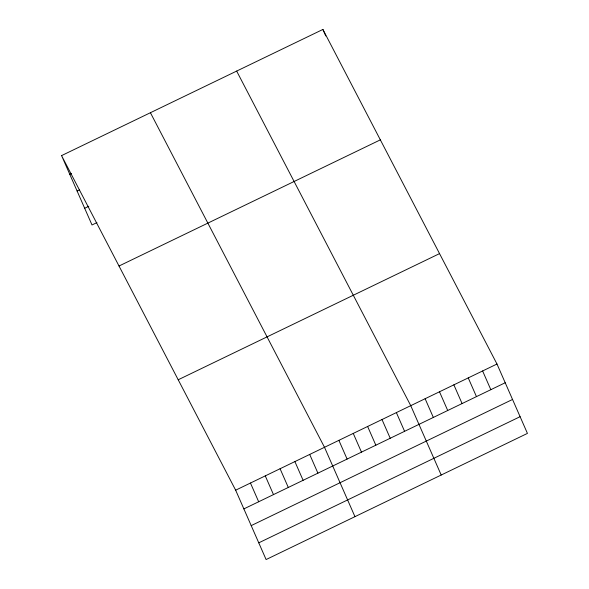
<?xml version="1.0" encoding="UTF-8"?>
<svg xmlns="http://www.w3.org/2000/svg" width="589" height="589" viewBox="0 0 589 589"><rect width="100%" height="100%" fill="white"/><g stroke="black" fill="none" stroke-linecap="round" stroke-linejoin="round"><path stroke-width="0.88" d="M61.565 155.606L322.897 29.45L496.991 364.024L527.435 433.394L266.103 559.55L235.652 490.181L61.565 155.606L92.009 224.976L96.949 222.59M69.782 174.329L71.424 173.534M77.115 191.042L79.581 189.849M84.676 208.263L88.792 206.275M119.007 266.014L380.347 139.858M178.202 379.772L439.541 253.616M235.652 490.181L496.991 364.024M243.868 508.903L505.207 382.747M251.201 525.616L512.54 399.46M258.762 542.837L520.102 416.681M236.66 71.085L410.747 405.659L441.198 475.021M150.416 112.713L324.502 447.287L354.953 516.656M482.612 370.96L490.828 389.682M322.897 29.45L325.761 35.958M468.24 377.902L476.457 396.618M453.869 384.838L462.085 403.561M439.497 391.781L447.714 410.496M425.118 398.716L433.335 417.439M396.375 412.594L404.591 431.317M381.996 419.537L390.22 438.253M367.624 426.473L375.841 445.196M353.253 433.408L361.469 452.131M338.881 440.351L347.098 459.067M309.696 454.436L317.913 473.158M294.89 461.585L303.107 480.307M280.077 468.734L288.293 487.456M265.271 475.883L273.487 494.605M250.458 483.032L258.674 501.754"/></g></svg>
